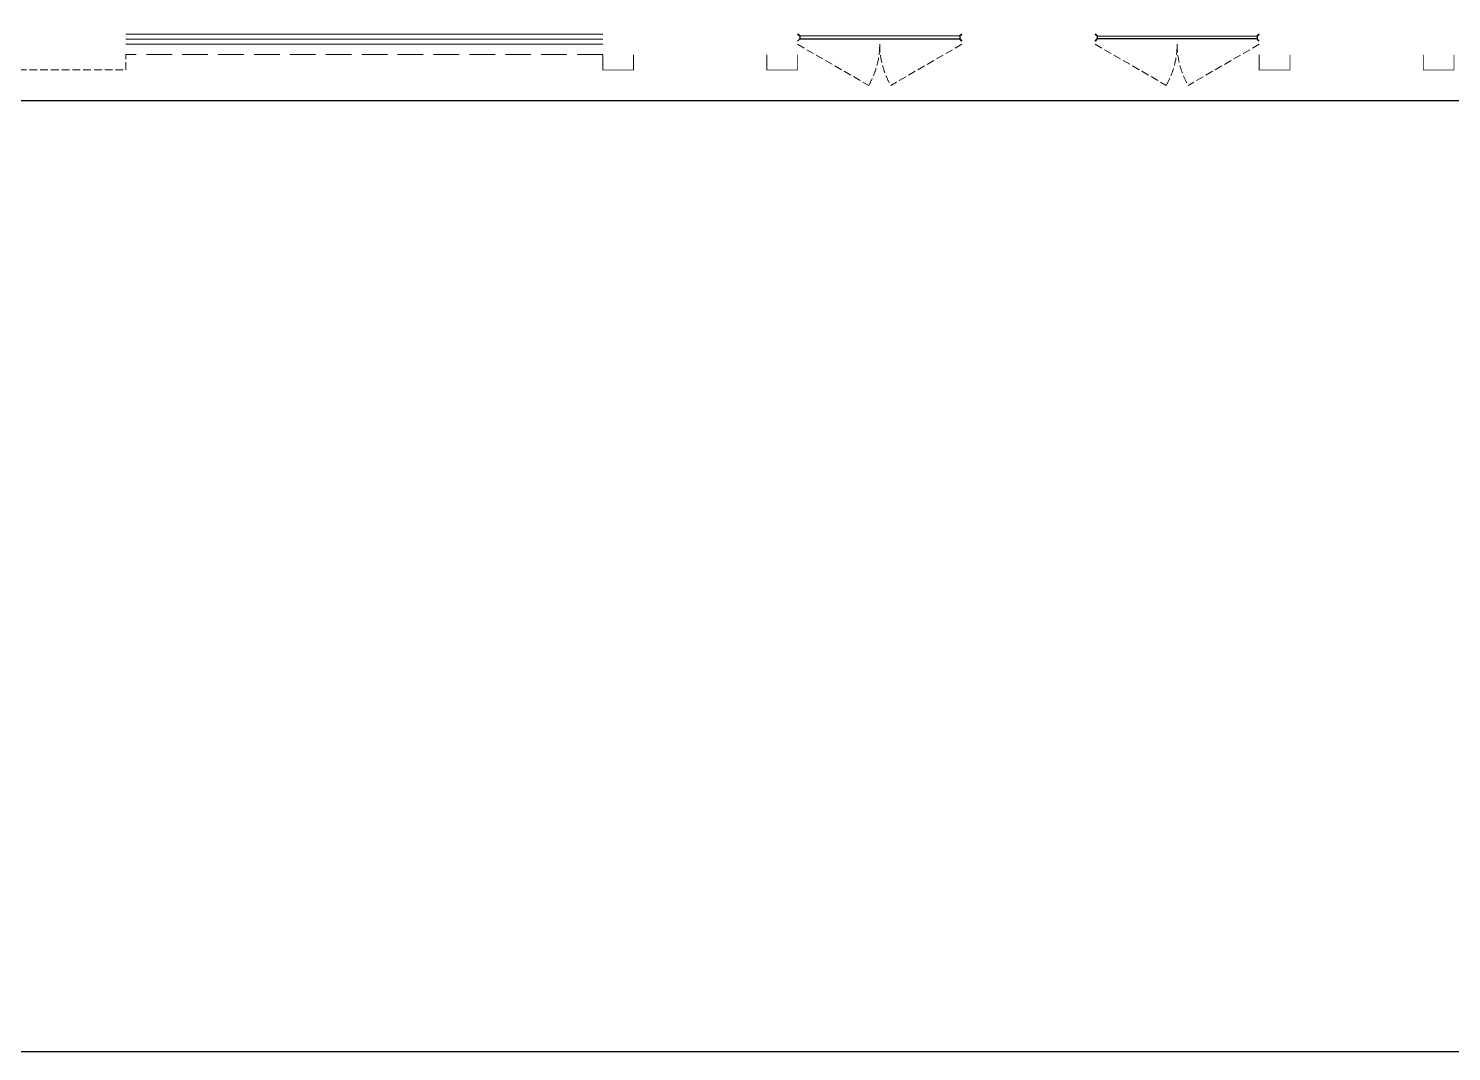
# Model space of a CAD drawing. Extents: x 2803505 to 5851001, y -1372902 to 24339.
# Drawn here: x 3043756 to 3057631, y -778354 to -768381 of the extents above; entities that cross this region are included whole.
import ezdxf
from ezdxf.xclip import XClip

# ---------------------------------------------------------------- set-up
doc = ezdxf.new("R2010")
doc.units = 0
doc.header["$LTSCALE"] = 1000
doc.header["$MEASUREMENT"] = 0
doc.header["$XCLIPFRAME"] = 2
doc.linetypes.add('DASH', pattern=[0.35, 0.25, -0.1])
doc.linetypes.add('DOTE', pattern=[2.42, 2, -0.2, 0.02, -0.2])
doc.layers.get('0').update_dxf_attribs({"linetype": 'CONTINUOUS'})
for name, color, linetype in [('!!电气', 1, 'CONTINUOUS'), ('3-栏杆1', 252, 'CONTINUOUS'), ('看线', 185, 'CONTINUOUS')]:
    doc.layers.add(name, color=color, linetype=linetype)
for name, color, linetype, lineweight in [('DOTE', 19, 'DOTE', 9), ('WINDOW', 146, 'CONTINUOUS', 20), ('平面-栏杆', 56, 'CONTINUOUS', 15), ('平面-看线', 252, 'CONTINUOUS', 15)]:
    doc.layers.add(name, color=color, linetype=linetype, lineweight=lineweight)

# ---------------------------------------------------------------- blocks, each defined once
blk = doc.blocks.new('A$C74D73064')
at = {"layer": 'DOTE', "color": 252}
blk.add_line((-86385, 67619), (196116, 67619), dxfattribs=at)
blk = doc.blocks.new('A$C24015597')
ref = blk.add_blockref('A$C74D73064', (24686, -33858))
XClip(ref).set_block_clipping_path([(-14883.2465648082, 50822.2568892687), (39116.7403027331, 70322.2568880918)])
blk = doc.blocks.new('ASDFSD')
at = {"layer": '3-栏杆1', "color": 5}
for p, q in [((681763, 334938), (681742, 334955)), ((681742, 334955), (681763, 334938)), ((683322, 334938), (683342, 334955)), ((683342, 334955), (683322, 334938)), ((681742, 334888), (681763, 334908)), ((683322, 334937), (681763, 334938)), ((681763, 334938), (681763, 334908)), ((681763, 334908), (683322, 334908)), ((683322, 334938), (683322, 334908)), ((683322, 334908), (683342, 334888)), ((683342, 334888), (683322, 334908))]:
    blk.add_line(p, q, dxfattribs=at)
blk = doc.blocks.new('A$C100F5A36')
at = {"color": 252, "const_width": 8}
for points in [[(45152, -18982), (45152, -19132), (45452, -19132), (45452, -18982)], [(46752, -18982), (46752, -19132), (47052, -19132), (47052, -18982)], [(51852, -18982), (51852, -19132), (51552, -19132), (51552, -18982)], [(53452, -18982), (53452, -19132), (53152, -19132), (53152, -18982)]]:
    blk.add_lwpolyline(points, dxfattribs=at)
at = {"layer": 'WINDOW', "color": 252, "linetype": 'DASH', "ltscale": 0.3}
for points in [[(47052, -18882), (47745, -19282, 0.131652), (47852, -18882)], [(48652, -18882), (47960, -19282, -0.131652), (47852, -18882)], [(49952, -18882), (50645, -19282, 0.131652), (50752, -18882)], [(51552, -18882), (50860, -19282, -0.131652), (50752, -18882)]]:
    blk.add_lwpolyline(points, format="xyb", dxfattribs=at)
at = {"layer": '平面-栏杆', "color": 252}
for points in [[(45152, -18832), (40502, -18832)], [(45152, -18882), (40502, -18882)]]:
    blk.add_lwpolyline(points, dxfattribs=at)
at = {"layer": '平面-看线', "color": 252}
blk.add_lwpolyline([(45152, -18782), (40502, -18782)], dxfattribs=at)
at = {"layer": '平面-看线', "color": 252, "linetype": 'DASH', "ltscale": 0.3}
blk.add_lwpolyline([(39352, -18982), (39352, -19132), (40502, -19132), (40502, -18982)], dxfattribs=at)
at = {"layer": '平面-看线', "color": 252, "linetype": 'DASH'}
blk.add_lwpolyline([(45152, -18982), (40502, -18982)], dxfattribs=at)
at = {"layer": '看线', "color": 252}
blk.add_lwpolyline([(59402, -18232), (59402, -19432), (39052, -19432), (39052, -17932), (36802, -17932)], dxfattribs=at)
at = {"color": 252}
blk.add_blockref('ASDFSD', (-634690, -353738), dxfattribs=at)
at = {"color": 252, "xscale": -1}
blk.add_blockref('ASDFSD', (733295, -353738), dxfattribs=at)

msp = doc.modelspace()

# ---------------------------------------------------------------- linework, layer by layer
at = {"layer": '!!电气', "color": 252}
msp.add_line((3004203.5, -778353.6), (3077808.4, -778353.6), dxfattribs=at)

# ---------------------------------------------------------------- block references
at = {"layer": '!!电气'}
for name, p in [('A$C24015597', (2836003.5, -807053.6)), ('A$C100F5A36', (3004203.5, -749653.6))]:
    msp.add_blockref(name, p, dxfattribs=at)

doc.saveas('drawing.dxf')
